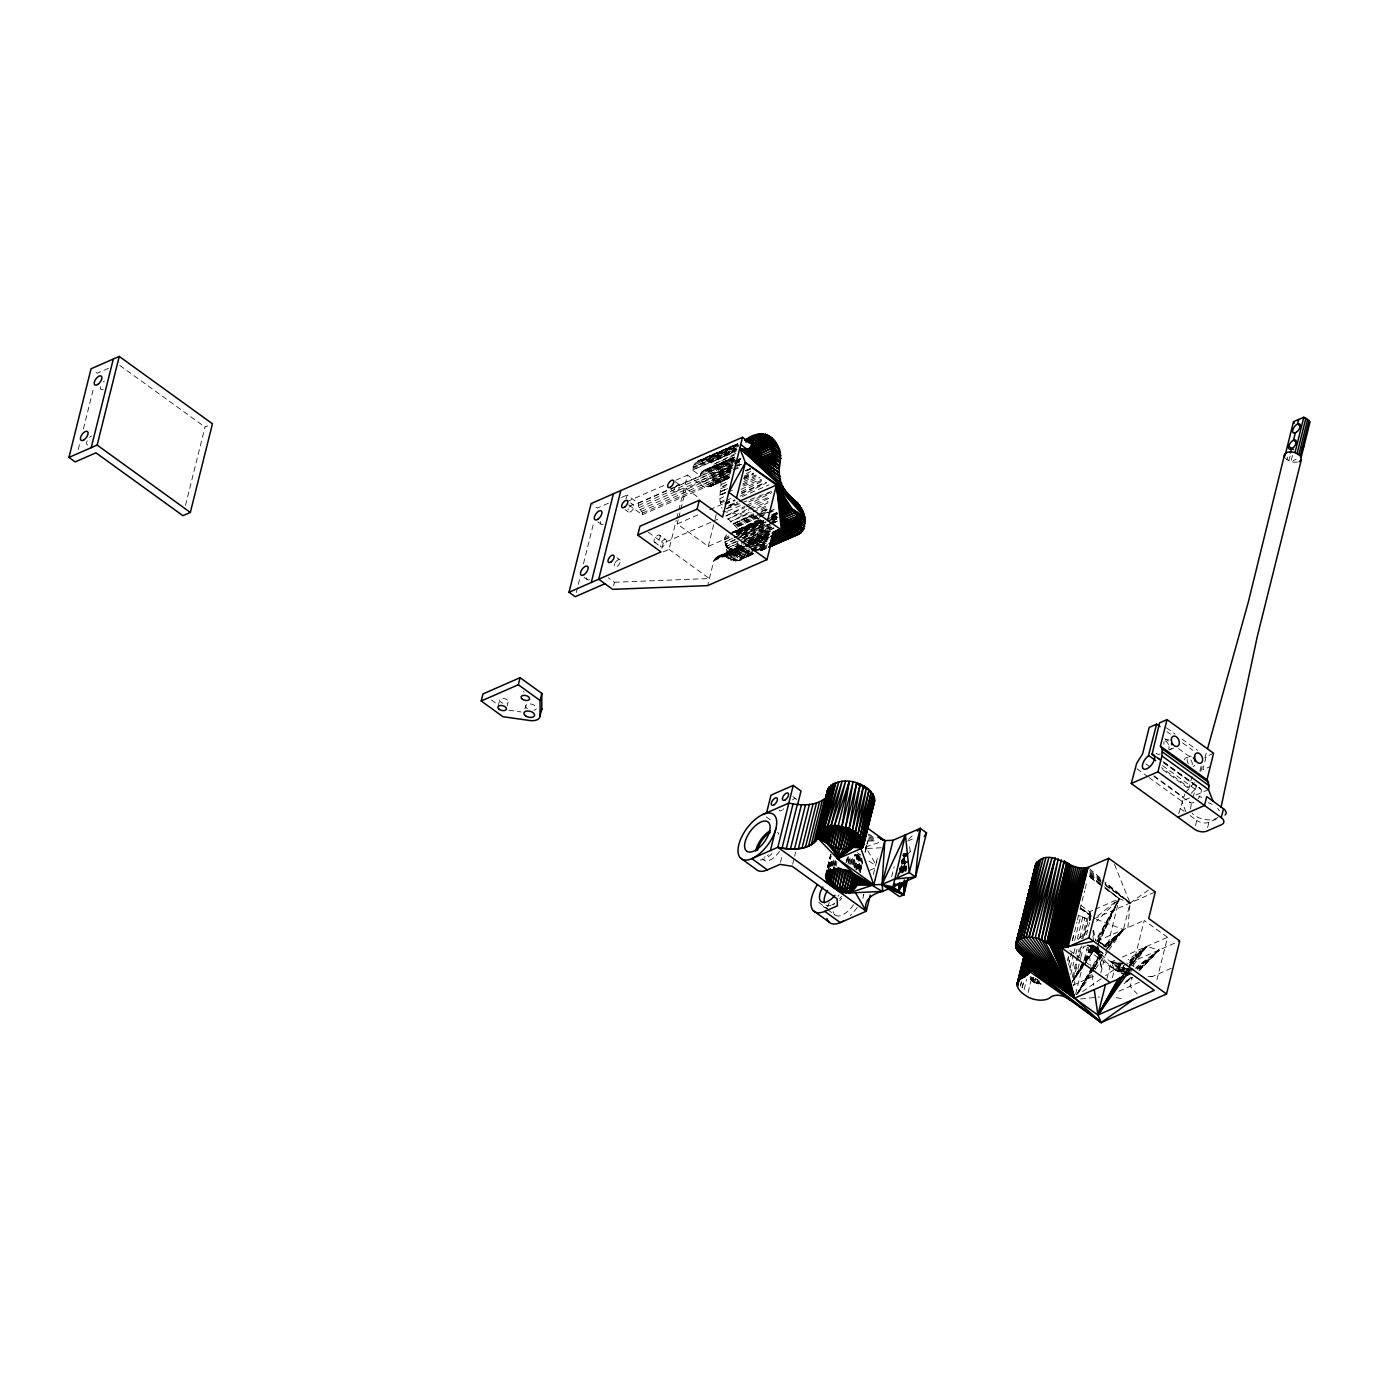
<?xml version="1.0" encoding="UTF-8"?>
<svg xmlns="http://www.w3.org/2000/svg" width="1379" height="1379" viewBox="0 0 1379 1379"><rect width="100%" height="100%" fill="white"/><g stroke="black" fill="none" stroke-linecap="round" stroke-linejoin="round"><path stroke-width="0.75" stroke-dasharray="5 3.75" d="M1190.542 808.99L1191.628 801.751M734.317 457.001L703.669 470.429L701.273 472.428L700.446 475.789L692.568 470.084C693.603 455.742 712.598 458.328 716.942 469.394C726.164 481.15 715.96 495.595 721.993 508.213M1127.901 927.602L1130.073 903.021L1114.163 863.633M726.802 534.776C717.373 543.86 739.23 559.288 737.558 542.55L745.729 549.549C743.574 575.474 721.476 545.774 713.805 560.857L707.634 585.627M905.107 853.601L903.452 856.445L905.02 860.53L903.917 868.753L901.194 866.788M1100.511 950.958L1103.234 953.613L1099.528 955.233L1091.168 949.269L1091.909 944.184L1098.132 948.683M1099.684 949.803L1098.477 953.32L1099.528 955.233L1093.306 965.972M1128.298 968.248L1125.54 971.299L1122.834 972.074L1121.765 970.161L1123.799 965.472L1111.129 961.973L1089.496 946.339M1168.754 748.918L1168.978 747.728A5.482 3.689 66.4 0 0 1168.927 746.401M846.999 861.737L847.757 857.669M903.934 871.063L905.055 865.167M905.055 869.77L905.831 865.736M836.139 866.288L836.967 862.151M834.812 865.081L835.657 860.91M834.295 864.978L835.14 860.841M905.538 871.321L906.692 865.65M832.709 865.529L834.019 859.307M832.295 865.65L833.606 859.427M830.847 866.219L832.64 857.962M1037.56 979.28L1036.646 983.503L1041.093 984.192L1035.405 979.124M830.606 866.253L832.416 857.928M1035.457 978.573L1034.543 982.675L1036.646 983.503L1037.68 979.331M829.279 867.098L831.141 858.876M1033.664 977.487L1032.733 981.589L1034.543 982.675L1035.595 978.504M829.227 866.805L831.106 858.496M828.193 867.374L830.934 855.876M827.676 867.339L830.658 855.101M860.1 872.338L862.651 861.961M865.185 851.584L867.719 841.207L865.512 849.257M78.241 449.537L79.792 443.348M83.395 428.921L93.669 387.689M185.493 505.369L205.023 427.025L208.729 425.404M498.009 706.755L499.767 699.687M507.231 705.807L508.11 702.273M524.951 709.047L525.83 705.514M576.267 592.591L577.818 586.403M578.318 584.334L579.869 578.163M583.472 563.718L593.746 522.486M626.118 498.715L627.031 495.061L638.115 503.076L673.176 487.718M613.569 585.799L614.448 582.266L608.242 577.767M628.617 504.852L642.286 514.729L642.735 512.954L638.856 507.713L638.115 503.076M661.92 548.394L663.247 543.102L711.116 522.141M663.178 551.91L669.022 549.359L676.21 520.469M676.727 518.418L678.278 512.23M678.796 510.161L687.535 475.083L704.617 487.442L705.065 485.667L728.181 474.721M729.319 537.189L708.254 546.412L677.175 523.951L678.227 519.797M678.744 517.711L680.295 511.471M680.812 509.385L686.001 488.597L730.043 469.308M708.254 546.412L714.477 521.452M714.994 519.366L716.546 513.126M780.497 862.358L782.496 854.325M792.649 864.254L794.149 858.221M794.649 856.221L795.649 852.205M827.641 866.77L830.641 854.721M827.676 867.443L831.003 854.153M828.262 867.701L831.089 856.187M829.4 867.219L831.365 859.151M830.951 866.322L832.968 858.29M832.795 866.184L834.347 859.634M834.967 865.219L835.967 861.203M834.984 865.547L835.984 861.53M846.12 862.599L847.12 858.565M847.982 864.047L849.981 856.014M850.498 864.323L852.498 856.29M852.774 864.599L855.445 854.325M854.239 867.856L857.738 853.791M855.876 869.753L859.927 853.17M857.79 868.684L860.306 858.652M857.755 869.098L860.272 859.048M858.858 870.235L861.823 858.152M859.634 871.2L862.134 861.151M860.082 872.666L862.72 861.168L860.186 871.631M865.081 852.567L868.098 840.518L865.443 850.929M862.858 898.401L863.857 894.385A27.408 13.325 -54.1 0 1 862.306 898.367M873.321 874.51L876.837 860.444M891.661 876.751L894.161 866.702M898.66 874.389L900.539 866.874M899.935 873.131L902.314 863.582L905.796 861.237L901.47 863.116L903.934 863.668L908.244 861.789M901.159 871.752L903.142 863.771L907.468 861.875M902.038 871.269L905.124 862.668L902.607 872.804M902.538 871.545L904.607 863.306L901.866 873.01M902.986 872.511L904.952 863.84L903.004 871.425M904.245 871.235L905.675 865.512M905.469 869.873L906.468 865.874M905.882 871.287L906.83 867.477M1020.322 986.019L1021.339 981.934M1022.011 987.864L1023.546 981.745M1024.132 989.605L1026.683 979.4M1028.096 992.484L1031.664 978.194M1033.785 977.435L1032.733 981.589L1031.337 980.348L1030.079 977.659L1038.87 984.02L1031.751 977.677M1072.19 940.737L1074.258 932.411M1077.378 919.931L1079.447 911.622M1079.964 909.537L1084.635 890.817M1085.152 888.731L1086.721 882.491M1067.363 960.698L1068.38 956.612M1072.466 940.288L1077.033 921.93M1068.518 965.076L1071.569 952.837M1074.62 940.599L1080.74 916.104L1089.996 920.569M1070.173 967.644L1073.224 955.406M1073.741 953.372L1075.258 947.235M1077.292 939.082L1082.894 916.639M1070.725 974.505L1073.776 962.266M1075.81 954.096L1077.327 947.976M1079.878 937.772L1084.963 917.38M1072.121 977.47L1079.24 948.907M1081.791 938.703L1086.876 918.293M1080.843 947.063L1072.017 982.434L1082.567 966.938M1082.911 938.737L1089.651 911.691L1093.357 910.071M1082.998 966.472L1073.241 980.659L1077.378 964.249M1079.412 956.095L1081.963 945.891M1084.497 935.686L1088.565 919.362M1073.724 985.847L1080.326 959.319M1080.843 957.285L1083.377 947.08L1087.841 945.132L1093.685 945.529M1086.445 934.841L1089.496 922.603M1075.62 994.104L1083.773 961.456M1084.273 959.422L1087.324 947.183M1100.821 972.971L1105.337 954.871M1105.855 952.786L1119.334 898.712L1104.527 886.818M1107.061 978.297L1111.129 961.973L1114.887 960.336M1108.802 950.131L1123.454 929.549L1130.073 903.021L1150.638 888.61M1112.422 977.694L1114.456 969.54L1111.129 961.973L1118.938 962.508M1133.038 965.334L1144.225 920.448L1167.53 937.289L1156.343 982.176M1130.004 977.332L1132.297 977.47L1130.091 986.313L1137.21 993.949M1178.717 813.644L1184.802 794.045M1192.008 776.239L1189.181 787.616L1161.566 767.655M1191.387 793.408A8.774 4.258 -54.1 0 1 1194.99 789.529L1196.248 785.737M1199.902 771.102L1201.316 765.414M1195.455 825.745L1196.765 820.436L1189.267 815.006M1297.57 462.137L1293.157 462.155L1287.003 459.724L1288.038 455.57M1288.813 460.81L1290.382 454.57M1292.451 455.449L1290.916 461.637L1296.07 459.362M1207.59 827.641L1208.918 822.332L1216.33 819.092M827.71 866.667L830.813 854.446M859.927 870.804L862.082 862.547M865.34 850.171L867.512 841.914M860.134 869.597L862.289 861.461M902.555 872.269L905.124 862.668M859.324 869.856L862.116 859.565M859.031 870.115L861.806 859.944M1020.443 986.002L1021.58 981.917M858.41 868.736L861.289 858.496M858.083 868.598L860.944 858.427M1022.167 987.847L1023.89 981.71M856.652 869.494L860.168 857.255M856.187 869.166L860.324 854.911M855.221 867.977L859.41 853.773M854.549 867.77L858.789 853.498M901.538 871.718L903.934 863.668L908.916 861.41M1200.799 771.447L1202.522 765.638M1204.832 757.898L1206.556 752.089M853.601 866.271L857.238 854.17M853.256 864.443L856.342 854.222M851.826 864.34L854.894 854.308M1192.869 797.665L1196.593 785.427M851.102 863.323L853.618 855.101M849.361 864.202L851.808 856.204M900.815 871.304L903.142 863.771M846.223 861.961L847.447 858.014M848.671 862.72L850.498 856.824M896.884 877.682L900.332 866.77M897.729 878.147L902.314 863.582L906.624 861.685M904.59 870.166L905.917 866.236M1097.874 944.563L1119.334 898.712L1104.458 887.249M1098.287 943.357L1119.334 898.712L1104.372 887.611M1098.442 942.271L1119.334 898.712L1088.272 876.251M1095.219 909.261L1119.334 898.712L1098.339 941.374L1096.598 940.306L1119.334 898.712L1130.073 903.021L1105.751 882.457M1097.977 940.719L1119.334 898.712L1094.443 918.621L1155.292 891.972M1096.391 919.345L1123.454 929.549L1105.734 946.322L1097.391 940.34L1119.334 898.712L1096.512 921.327M1082.843 962.318L1073 980.607L1084.084 962.387M1083.825 960.491L1090.703 947.701L1101.235 955.026L1093.478 967.61M1083.498 961.766L1073.069 980.555L1083.722 962.163M1084.549 959.887L1090.806 948.597L1098.58 954.216L1087.841 945.132L1092.013 945.598M1084.79 960.318L1091.168 949.269L1093.478 949.407L1100.321 955.285L1076.758 994.604L1091.84 967.506M1092.857 965.696L1098.942 954.871L1087.841 945.132L1099.046 951.027L1091.909 944.184M1097.391 940.34L1105.734 946.322L1095.667 940.564L1119.334 898.712M1076.689 994.604L1092.254 967.765M1085.187 960.56L1091.772 949.631L1098.942 954.871L1090.806 948.597M1092.358 969.403L1077.947 992.794L1093.943 968.368M901.918 872.493L906.382 865.288M1085.014 962.973L1073.207 980.659L1084.566 962.421M1085.704 960.594L1092.547 949.683L1100.321 955.285M1093.392 968.437L1077.93 992.932L1092.926 969.661M1094.495 966.696L1102.235 954.458L1095.478 948.011L1085.566 961.577M1123.316 974.798L1125.54 971.299M1094.081 967.886L1103.234 953.613L1095.478 948.011L1083.739 965.214M1073.155 980.693L1084.446 963.318M1095.081 966.61L1104.183 952.579M1125.212 972.919L1127.488 969.42M1086.204 961.215L1094.478 948.838L1102.235 954.458M1084.222 964.697L1096.426 946.959L1095.478 948.011M1185.561 792.563L1194.317 782.6M1078.275 993.035L1094.15 970.73M1095.374 969.006L1107.578 951.855M1133.314 965.266L1146.759 946.39L1158.963 950.045L1140.105 969.954M705.065 485.667C717.201 491.889 714.391 467.826 703.669 470.429M1108.32 947.649L1123.454 929.549L1103.441 946.184L1123.454 929.549L1107.63 948.287M1132.986 962.835L1146.759 946.39L1128.056 959.784M1129.625 966.679L1146.759 946.39L1126.746 963.025M1107.009 948.597L1123.454 929.549L1105.148 945.96L1096.598 940.306L1106.096 946.977L1123.454 929.549L1107.389 947.476M1128.936 967.024L1146.759 946.39L1127.66 962.749M901.159 861.703L903.848 858.6L900.763 859.134M901.28 861.616L905.486 856.824M906.899 855.221L912.502 848.826M1129.349 965.817L1146.759 946.39L1128.453 962.801L1136.813 968.782L1158.963 950.045L1138.933 970.885M1123.454 929.549L1106.217 947.89L1103.097 945.649M1129.504 964.731L1146.759 946.39L1129.039 963.163L1146.759 946.39M1139.675 969.627L1158.963 950.045L1136.141 967.403M1078.24 939.444L1087.376 930.377M1140.037 968.575L1158.963 950.045L1135.434 968.368M1138.83 968.885L1158.963 950.045L1136.813 968.782M908.451 839.328L914.38 833.847M1137.175 969.437L1158.963 950.045M901.418 862.22L904.348 859.634L901.47 860.892M1125.712 981.624L1130.59 977.694M1126.333 981.676L1131.383 977.745M901.314 860.548L903.848 858.6L900.97 859.875M901.918 861.496L904.348 859.634M1124.144 983.675L1132.297 977.47M901.47 863.116L905.02 860.53L902.142 861.789M1121.248 964.662L1105.596 975.66M1082.567 991.57L1103.821 976.884M901.745 862.668L905.02 860.53M771.102 527.312L744.781 540.43L740.575 531.742L725.699 516.074L744.884 506.317M746.797 505.335L771.74 492.648M724.958 503.852L732.508 500.043M740.058 496.216L766.5 482.857M746.866 509.437L727.784 519.125L748.849 509.902M748.78 508.472L769.792 497.819M749.107 512.298L730.094 521.883L751.159 512.66M756.726 508.472L768.137 502.714M724.147 500.249L720.338 502.163L724.182 500.491M741.247 491.665L764.052 480.22M732.68 463.413L716.942 469.394L734.197 460.81M753.348 513.781L732.439 524.141L753.503 514.919M760.949 510.023L768.551 506.248M766.19 521.986L740.575 531.742L763.552 520.366M773.119 515.643L776.946 513.746M747.366 542.602L770.085 531.346M715.098 466.809L734.197 457.397M728.801 477.634L709.961 486.77L729.232 478.185M738.627 529.312L759.605 519.021M735.886 453.415L713.029 464.551L736.007 454.501M725.733 492.855L719.804 495.095L725.561 492.286M742.885 483.839L758.278 476.324M726.871 484.477L721.096 487.27L726.836 484.77M744.177 476.117L751.865 472.394M735.49 450.795L710.788 462.689L735.679 451.778M730.456 469.636L712.46 476.772L733.163 466.826M735.059 465.912L740.695 463.206M702.187 482.478L732.318 467.998M742.574 537.655L768.93 525.003M770.827 524.089L778.342 520.469M736.076 541.551L726.664 546.084L733.335 560.839L752.469 552.462M743.609 537.931L768.069 526.175M751.055 549.531L766.5 542.102M732.732 464.533L711.461 474.721L732.525 465.499M734.679 463.603L740.471 460.827M701.187 480.426L733.404 464.982M735.283 464.068L740.971 461.344M703.514 484.27L730.594 471.308M739.799 536.465L764.949 524.434M772.688 520.728L776.549 518.883M749.624 549.704L728.56 558.926L725.647 544.033L735.128 539.482M737.024 538.568L767.345 524.037M769.241 523.124L776.808 519.487M752.9 553.496L735.662 561.046L727.991 547.877L737.662 543.24M745.401 539.534L770.551 527.502M735.231 539.827L725.647 544.033L730.939 560.133L749.935 551.066M751.831 550.169L767.034 542.912M700.566 478.254L740.971 458.328M740.644 459.173L734.921 461.896L740.782 459.517M747.935 549.98L728.56 558.926L725.026 541.844L732.663 538.224M734.576 537.31L765.121 522.779M772.757 519.159L776.567 517.332M736.938 447.761L708.444 461.241L735.248 449.502M765.448 521.917L738.454 534.707L765.242 523.124M767.362 521.003L776.998 516.436M739.161 544.705L729.525 549.273L739.92 559.943L753.296 554.065L737.868 560.736L727.991 547.877L739.472 542.843M746.884 541.051L773.86 528.278M755.364 515.574L734.162 525.554L766.724 511.299M757.278 514.66L766.914 510.127M736.524 449.106L693.241 467.153L738.058 446.158M700.36 476.1L734.973 459.845M728.681 537.896L724.837 539.689L728.664 538.017M736.369 534.276L763.294 521.641M770.982 518.039L776.756 515.332M767.517 544.826L733.335 560.839L725.647 544.033M733.594 459.862L708.582 471.532L733.473 460.62M729.801 475.824L706.72 486.597L729.715 476.531M736.903 533.328L763.828 520.779M765.759 519.883L777.291 514.488M750.9 553.565L743.229 556.909L731.198 550.187L740.816 545.705M748.504 542.119L769.654 532.26M738.351 445.279L706.048 460.276L738.61 446.02M742.488 546.17L732.87 550.566L743.229 556.909L751.055 553.289M758.864 549.652L766.672 546.032M757.778 517.366L736.472 527.226L757.536 518.004M759.726 516.47L775.222 509.316M746.694 549.118L727.336 558.064L746.487 549.669M748.625 548.221L767.965 539.275M755.692 546.394L767.327 541.033M736.851 449.64L692.568 470.084L736.61 450.812M733.525 458.931L700.618 474.1L735.076 459.017M728.957 535.931L725.078 537.707L728.905 536.035M736.696 532.346L761.88 520.745M771.55 516.298L777.36 513.609M737.937 444.779L694.275 464.844L738.317 445.555M720.752 488.666L726.63 486.373M743.867 478.065L753.503 473.652M756.623 516.522L735.248 526.347L756.313 517.125M758.553 515.625L766.328 512.057M745.349 548.325L726.026 557.219L747.09 547.997M753.089 544.774L768.568 537.672M752.762 553.186L735.662 561.046L726.664 546.084L770.706 526.795M760.381 549.704L767.982 546.205M733.835 458.293L706.927 470.601L734.249 458.431M720.579 503.145L724.389 501.404M726.302 500.543L732.025 497.922M741.557 493.579L766.362 482.271M726.561 508.506L737.972 503.301M762.156 520.142L735.231 532.449L762.035 520.797M777.549 513.109L771.775 515.746L777.446 513.402M750.176 542.654L769.413 533.88M744.005 547.739L724.664 556.547L743.815 548.17M745.936 546.86L769.154 536.276M737.92 444.228L703.686 459.793L738.144 444.71M753.124 553.444L741.712 558.65L729.525 549.273L739.11 545.084M760.743 549.98L766.448 547.377M744.591 546.463L723.32 556.099L744.384 546.877M746.522 545.584L769.741 535.086M734.404 457.483L701.273 472.428L733.835 458.173M760.829 520.211L729.646 534.276L760.225 520.934M772.516 514.936L778.359 512.298M735.8 549.618L743.591 546.118L735.8 549.618L744.436 554.772L767.413 544.722M745.539 545.239L768.913 534.69M743.815 547.239L714.443 559.615L743.54 546.515M745.487 545.636L768.758 535.155M743.264 546.274L721.975 555.823L744.022 546.187M768.431 535L745.212 545.412L768.913 535.293M737.868 560.736L753.124 553.893M760.743 550.462L766.448 547.894M734.145 457.328L705.238 470.222L733.973 457.656M746.573 470.446L750.435 468.722M731.646 532.966L760.536 520.073M772.102 514.919L777.877 512.333M750.21 542.878L769.637 534.207L748.245 543.378M701.394 459.828L737.644 443.71L699.256 460.379M720.665 555.771L741.971 546.308M749.728 542.861L769.103 534.242M753.606 515.039L732.594 524.313L753.658 515.091M737.713 444.279L697.326 461.413L737.558 443.676M733.662 457.38L702.325 471.17L734.886 456.914M760.088 520.107L732.68 532.191L759.346 520.521M771.844 514.936L777.722 512.35M719.407 555.927L740.747 546.532M748.504 543.119L767.896 534.569L748.866 542.878M717.114 556.84L742.005 545.946M748.332 543.136L767.827 534.569M760.932 550.704L766.672 548.187L760.863 550.686M1149.017 777.549L1181.82 801.251L1189.232 798.01A8.774 4.258 -54.1 0 0 1194.335 802.044M1196.007 795.028L1208.521 789.546M108.596 368.279L97.271 373.244L94.168 371.003M697.326 461.413L737.782 443.9M695.654 462.913L737.782 444.469M608.484 503.18L597.348 508.058L592.677 504.68M621.464 497.491L627.031 495.061M693.241 467.153L735.369 448.709M692.896 468.532L736.938 449.244M627.152 501.525L666.109 484.477M675.848 480.202L687.535 475.083M675.124 486.873L700.446 475.789M638.029 503.387L669.194 489.735M671.142 488.89L740.575 458.483M716.942 469.394L732.266 462.672M638.236 505.541L733.111 463.999M735.024 463.154L740.782 460.638M731.921 466.343L718.528 472.204L732.215 467.016M638.856 507.713L731.818 467.016M712.46 476.772L741.195 464.206M737.696 465.947L741.54 464.275M639.856 509.765L730.922 469.911M731.266 470.17L719.786 475.203L731.835 470.635M733.18 469.343L738.92 466.826M730.318 471.411L713.081 478.944L730.956 471.808M641.183 511.557L730.318 472.532M730.508 473.566L713.288 481.099L729.043 474.704M720.683 478.289L728.336 474.945M642.735 512.954L729.956 474.772M728.353 476.376L713.029 483.098L728.681 476.6M642.286 514.729L704.617 487.442M729.474 477.755L708.41 486.977L729.87 477.341M746.108 470.498L750.538 468.532M745.798 470.928L750.176 469.17M721.355 484.408L729.008 481.064M746.246 473.514L751.986 470.997M744.074 477.22L753.641 473.031M743.729 478.616L753.313 474.41M720.079 491.769L727.733 488.407M756.468 475.841L743.057 481.943M719.804 495.095L725.544 492.596M742.781 485.046L760.019 477.496M719.89 498.595L723.716 496.905M740.954 489.373L763.932 479.306M741.402 492.941L764.397 482.874M677.175 523.951L698.239 514.729M709.737 509.696L723.148 503.835M725.061 502.99L732.714 499.646M725.009 504.093L734.576 499.905M742.247 496.543L769.051 484.805M728.284 506.127L737.92 501.922M730.025 505.972L737.679 502.628M727.716 511.109L741.109 505.248M748.78 501.887L771.757 491.82M713.029 521.296L718.787 518.78M725.699 516.074L744.85 507.679M746.763 506.851L769.741 496.785M750.762 509.058L768 501.508M753.072 511.816L768.396 505.11M761.156 511.575L766.914 509.058M763.966 513.764L767.81 512.092M769.723 511.247L775.463 508.73M759.45 517.159L767.103 513.815M769.017 512.971L774.757 510.454M731.973 532.346L760.708 519.762M772.188 514.746L777.946 512.23M772.757 514.66L776.584 512.971M733.542 532.156L760.346 520.417M771.844 515.384L777.584 512.867M771.602 516.608L777.342 514.091M736.576 532.673L763.38 520.934M771.033 517.59L776.791 515.074M740.575 531.742L763.57 521.676L736.886 533.449M771.223 518.332L776.963 515.815M771.361 518.366L777.101 515.849M736.972 533.828L763.776 522.089M736.334 534.656L765.052 522.089M772.705 518.728L776.532 517.056M772.912 519.762L776.739 518.09M725.026 541.844L732.697 538.499M734.611 537.655L765.242 524.244M772.912 520.883L776.739 519.211M741.678 535.81L768.482 524.072M770.396 523.227L778.049 519.883M737.144 538.999L769.706 524.744M771.619 523.899L777.36 521.383M742.678 537.862L770.516 525.64M745.212 539.206L772.033 527.467M741.385 541.999L773.947 527.743M741.574 543.033L770.309 530.45M748.676 540.896L769.741 531.673M749.176 550.738L745.281 552.307L737.506 546.687L741.333 545.015M749.004 541.654L768.155 533.277M768.465 533.483L747.401 542.705L769.361 534.38M731.198 550.187L740.782 545.998M748.435 542.654L769.499 533.432M718.218 556.289L741.195 546.222M748.142 543.36L769.396 534.121M716.115 557.581L741.73 546.549M748.659 543.343L769.723 534.121M749.676 543.429L769.258 534.638M714.443 559.615L768.069 536.138M746.298 546.032L769.275 535.966M749.642 544.929L768.792 536.552M713.805 560.857L744.453 547.446M746.367 546.618L769.344 536.552M751.486 544.826L768.724 537.276M749.004 547.153L768.155 538.775M753.399 546.205L766.793 540.327M754.158 546.325L767.551 540.447M751.538 548.876L766.862 542.171M766.345 543.085L751.021 549.79L766.724 543.688M730.939 560.133L750.09 551.755M752.003 550.91L767.327 544.205M754.399 551.617L767.793 545.756M758.553 550.204L766.207 546.86M760.553 550.152L766.293 547.635M753.21 553.617L741.712 558.65L753.227 553.703M766.603 547.756L760.863 550.255L766.655 547.946M907.744 841.069L915.26 837.777M903.004 854.773L905.882 853.515L902.487 854.825M903.848 854.963L906.727 853.704L903.279 854.825M869.873 870.27L875.441 867.839M903.107 853.394L905.176 858.669L903.228 856.049L907.554 854.153L902.4 855.583M1169.892 749.659L1173.598 748.021M1213.606 753.296L1206.177 756.537L1202.867 769.792L1210.297 766.552M1097.219 941.03L1144.225 920.448M1122.385 957.06L1167.53 937.289M1072.983 985.158L1095.254 975.401M1128.005 963.611L1114.456 969.54L1083.377 947.08M1129.935 962.766L1179.752 940.943M1118.972 991.191L1139.364 982.262M1171.254 968.299L1152.361 976.573L1148.345 976.746M711.323 486.029L728.733 478.461M746.125 470.877L750.004 469.205M745.47 545.412L768.672 535.328M732.87 550.566L742.695 546.343M750.555 542.964L768.258 535.362M745.418 470.756L749.297 469.101M745.763 546.412L769.258 536.517M729.698 504.99L737.403 501.784M737.506 546.687L741.419 545.067M743.384 544.257L768.81 533.725M741.695 543.102L771.257 531.105M745.505 539.379L773.291 528.243M742.936 538L770.93 526.881M744.229 479.513L755.968 474.928M726.664 508.73L740.316 503.438M742.264 502.68L771.533 491.338M749.762 545.067L769.516 537.396M734.645 462.654L740.54 460.414M733.835 469.86L739.868 467.567M768.172 521.228L778.015 517.47M727.716 492.096L735.645 489.097M743.574 486.097L761.415 479.358M742.298 534.449L777.584 521.072M725.216 504.266L735.3 500.543M865.667 846.93L879.078 842.517M903.228 856.049L908.33 854.859L904.003 856.755L908.985 855.756M1080.619 998.999L1099.459 996.965M881.215 847.775L866.443 848.499L876.199 865.167M1132.504 968.73L1114.456 969.54L1089.41 946.58M614.448 582.266L709.392 578.542L669.022 549.359M869.115 841L876.975 840.811M1133.504 969.213L1114.456 969.54L1123.42 974.074M1148.121 976.642L1152.361 976.573L1148.345 976.453M1132.504 970.04L1114.456 969.54L1123.092 973.867M868.063 839.845L876.441 840.225M1131.556 971.075L1114.456 969.54L1127.746 975.78M1123.661 963.369L1111.129 961.973L1122.23 971.712M868.598 838.501L874.682 839.294M1078.568 915.811L1080.74 916.104M508.817 710.219L521.072 711.96M1130.746 972.247L1114.456 969.54L1127.643 974.987M1089.772 945.494L1095.615 946.528M1122.799 964.076L1111.129 961.973L1121.868 971.057M1116.266 997.62L1124.678 999.189M722.734 511.195L759.45 518.745M868.736 837.07L874.769 838.398M1128.143 972.988L1114.456 969.54L1127.781 974.039M1198.644 796.441L1201.85 797.269M1089.651 945.632L1096.874 947.632M868.477 835.553L876.648 838.087M867.839 834.036L871.614 835.502M1089.806 945.908L1097.701 949.028M1127.643 970.006L1122.971 966.645L1111.129 961.973L1127.988 974.643M1212.089 804.371L1208.469 802.716M1122.334 967.868L1111.129 961.973L1129.694 974.677L1122.334 967.868L1130.108 973.488L1122.971 966.645M745.729 549.549L737.748 544.705L745.281 552.307L749.107 550.635L745.281 552.307L736.834 548.377L744.436 554.772L734.438 550.376L743.229 556.909M1098.632 952.234L1087.841 945.132L1098.477 953.32L1090.858 946.615L1098.632 952.234L1091.272 945.408L1099.046 951.027M1099.821 942.357L1105.734 946.322M1080.395 908.813L1090.944 916.156M1090.151 874.51L1104.027 884.422M1105.768 885.663L1130.073 903.021L1104.941 882.715M1166.479 727.853L1175.115 734.076M1182.01 739.075L1197.558 750.297M1166.979 731.646L1170.426 734.128M1182.51 742.867L1192.852 750.348M1164.721 738.627L1168.185 741.126M1178.528 748.607L1190.611 757.347M1156.929 757.019L1162.101 760.76M1163.824 762.018L1200.075 788.202M1156.119 756.761L1161.29 760.501M1163.031 761.76L1200.988 789.202M1156.912 758.036L1162.101 761.777M1163.824 763.035L1198.661 787.926A8.774 4.258 -54.1 0 1 1201.299 791.787L1201.092 792.856A8.774 4.258 -54.1 0 1 1198.11 798.631M1162.583 765.586L1195.369 789.288M1162.618 769.637L1188.508 788.34M1145.88 763.88L1151.051 767.62M1153.947 775.774L1183.268 796.993M1153.999 776.515L1190.232 802.716M1136.951 768.827L1147.294 776.308M1180.045 808.353L1186.25 812.834L1181.82 801.251M686.001 488.597L699.808 498.577M675.003 481.599L679.675 484.977M671.125 489.562L674.228 491.803M630.548 502.87L633.668 505.11M625.118 509.713L628.221 511.954M659.783 535.293A4.378 2.137 -54.1 0 1 656.99 541.792A4.378 2.137 -54.1 0 1 654.422 539.051A4.378 2.137 -54.1 0 1 659.783 535.293L666.005 539.792A4.378 2.137 -54.1 0 1 663.196 546.291A4.378 2.137 -54.1 0 1 660.644 543.55A4.378 2.137 -54.1 0 1 666.005 539.792M648.268 532.277L663.247 543.102M654.353 542.137L660.558 546.618M597.814 521.831L600.934 524.072M616.896 557.685L619.998 559.926M1081.015 905.469L1089.651 911.691L1090.944 917.88M584.006 577.249L587.109 579.49M1069.759 950.51L1083.566 960.491M1085.29 961.749L1095.633 969.23M792.856 796.631L795.976 798.872M1036.284 979.056L1039.714 981.538M1030.32 976.401L1041.093 984.192M857.445 852.687L860.755 855.066M869.029 861.048L875.631 865.822M1031.337 980.348L1034.543 982.675L1030.423 979.004L1036.646 983.503L1030.079 977.659M766.328 816.954L773.223 821.953M119.783 365.418L205.023 427.025M818.626 902.383L827.262 908.623M827.555 909.623L835.329 915.242A18.099 8.791 -54.1 0 1 834.192 914.139M491.355 699.963L496.371 703.6M1089.944 873.269L1103.321 883.181M1104.993 884.422L1130.073 903.021L1104.993 883.646M1089.427 876.51L1102.717 886.369M1080.826 908.52L1091.048 916.087M1089.565 875.803L1102.804 885.973M1089.944 872.028L1103.321 882.353M1081.084 908.227L1091.117 916.018L1081.412 907.934M1092.547 949.683L1099.528 955.233M1089.703 874.924L1102.872 885.49M1089.858 870.545L1103.252 881.371M1121.765 970.161L1128.074 975.367M1090.703 947.701L1098.58 954.216M1089.548 868.753L1104.131 881.095M1121.92 969.075L1128.005 974.436M1285.59 458.466L1287.003 459.724M1094.478 948.838L1101.235 955.026M1126.574 968.179L1129.349 970.902M727.991 547.877L739.92 559.943M903.245 853.911L904.676 857.652M899.677 868.632L900.849 872.442M1093.53 930.256L1095.667 940.564M909.433 846.637L910.554 852.463M1097.236 945.787L1101.7 969.437L1098.184 946.632M1089.893 920.172L1089.651 911.691L1091.082 920.103M1092.875 930.618L1093.961 936.927M1088.134 947.252L1090.892 966.317M1092.116 974.781L1093.633 985.382M1068.363 957.009L1070.793 973.953M1089.944 919.914L1089.651 911.691L1090.72 919.776M1092.875 935.91L1093.668 941.978M1090.065 920.121L1089.651 911.691L1090.479 920.052M1089.651 911.691L1090.22 919.827M848.188 856.325L848.395 861.651M1218.071 817.213A15.359 8.533 14 0 1 1205.212 819.574A15.359 8.533 14 0 1 1192.008 813.145M1217.709 808.439A15.359 8.533 14 0 1 1219.295 810.783M1171.392 748.401A5.482 3.689 66.4 0 1 1168.909 749.78M1164.014 744.315A5.482 3.689 66.4 0 1 1164.048 741.73M1165.117 739.902A5.482 3.689 66.4 0 1 1169.03 740.127M1188.319 763.811A5.482 3.689 66.4 0 1 1187.509 758.019A5.482 3.689 66.4 0 1 1191.284 756.381M1194.679 765.242A5.482 3.689 66.4 0 1 1193.197 766.5M1184.371 759.863A5.482 3.689 66.4 0 1 1189.353 758.26A5.482 3.689 66.4 0 1 1192.145 765.483M1165.272 740.954A5.482 3.689 66.4 0 1 1168.599 745.022M1160.153 753.865A5.482 3.689 66.4 0 1 1156.188 753.313M1208.918 822.332A8.774 4.878 14 0 1 1196.765 820.436M502.921 703.221A4.378 2.448 14 0 1 500.008 699.308A4.378 2.448 14 0 1 506.334 699.308A4.378 2.448 14 0 1 507.058 703.221M524.123 692.137A4.378 2.448 14 0 1 523.417 691.517M527.347 708.754A5.482 3.051 14 0 1 527.502 704.204A5.482 3.051 14 0 1 535.38 706.031A5.482 3.051 14 0 1 533.845 710.271M857.169 907.503A27.408 13.325 -54.1 0 1 850.309 915.57M827.796 906.658A27.408 13.325 -54.1 0 1 829.313 902.624M779.48 851.395A15.359 7.464 -54.1 0 1 762.673 858.738M777.48 832.175A15.359 7.464 -54.1 0 1 778.773 834.295M768.499 854.79A15.359 7.464 -54.1 0 1 767.379 855.583M765.138 856.807A15.359 7.464 -54.1 0 1 764.069 857.204M771.947 853.653A18.099 8.791 -54.1 0 1 758.45 859.548M853.567 904.727A18.099 8.791 -54.1 0 1 836.019 915.622M833.761 913.415A18.099 8.791 -54.1 0 1 833.192 911.657M833.933 904.521A18.099 8.791 -54.1 0 1 834.416 903.159M838.036 896.264A18.099 8.791 -54.1 0 1 838.984 894.937M841.518 896.229A15.359 7.464 -54.1 0 1 839.587 898.798M834.071 903.797A15.359 7.464 -54.1 0 1 831.847 905.02M830.779 905.417A15.359 7.464 -54.1 0 1 825.693 904.883M841.759 898.194A18.099 8.791 -54.1 0 1 839.725 900.694M827.693 908.175A18.099 8.791 -54.1 0 1 822.556 904.727M792.529 799.889A4.378 2.137 -54.1 0 1 795.752 798.7A4.378 2.137 -54.1 0 1 795.89 801.957M783.6 808.749A4.378 2.137 -54.1 0 1 782.841 809.594M782.031 810.249A4.378 2.137 -54.1 0 1 779.101 810.059M629.462 506.955A4.378 2.137 -54.1 0 1 633.995 505.852A4.378 2.137 -54.1 0 1 630.324 511.937A4.378 2.137 -54.1 0 1 628.307 508.868M615.137 562.701A4.378 2.137 -54.1 0 1 620.205 560.253A4.378 2.137 -54.1 0 1 616.913 566.597A4.378 2.137 -54.1 0 1 614.638 563.683M675.469 486.804A4.378 2.137 -54.1 0 1 680.037 485.96A4.378 2.137 -54.1 0 1 675.813 492.027A4.378 2.137 -54.1 0 1 674.814 487.752M589.419 579.628A5.482 2.672 -54.1 0 1 586.644 577.922M603.226 524.227A5.482 2.672 -54.1 0 1 601.037 520.228M876.613 862.582A39.043 21.719 14 0 1 877.406 858.393M103.149 389.412A5.482 2.672 -54.1 0 1 100.546 386.62M103.356 381.983A5.482 2.672 -54.1 0 1 104.356 381.156M87.635 445.055A5.482 2.672 -54.1 0 1 87.136 440.832M89.532 437.402A5.482 2.672 -54.1 0 1 91.548 435.988M742.419 546.36L715.218 558.512L742.454 546.377M766.983 509.127L761.242 511.661L767.069 509.23M727.733 488.614L720.062 491.993L727.733 488.649"/><path stroke-width="1.5" d="M540.034 715.873L540.068 700.48L541.844 693.396L520.09 677.675L482.995 693.93L481.219 700.997L502.973 716.718L529.536 720.476A10.963 6.102 14 0 0 540.034 715.873L541.792 708.806L541.844 693.396M839.811 892.11L848.895 893.023L856.118 885.266L882.043 884.491L899.522 896.66L903.848 894.781L904.296 879.974M841.431 830.279L837.932 848.654L837.76 858.772C846.93 868.27 869.684 881.267 848.895 893.023C842.931 887.352 818.161 883.629 828.365 871.2C847.533 862.754 867.391 884.611 882.853 891.351L888.645 888.817L903.848 894.781L907.847 878.699M770.258 546.187L795.028 535.052L787.34 521.883L797.234 534.759L792.684 534.845L787.926 532.949C778.032 506.265 788.254 500.215 805.164 520.624L803.802 528.795L801.078 532.656L768.517 547.325L799.268 533.949L785.013 518.039L776.429 485.063L745.367 462.603L739.799 448.141L779.704 476.169C780.583 495.475 804.802 501.663 805.164 520.624L796.924 516.556L784.927 521.331M739.833 501.077L776.429 485.063L785.065 490.079L739.799 448.141L779.704 476.169C777.515 466.154 783.875 455.708 777.894 446.227C772.171 432.161 756.519 430.438 745.212 440.246L758.622 434.385L777.894 446.227L760.76 433.833L745.194 440.453M917.345 831.106L920.31 828.365L915.501 877.061L909.278 872.562L905.451 834.864L882.043 884.491L892.971 886.921L915.501 877.061L926.516 832.847L920.31 828.365L893.075 840.276L882.043 884.491L903.848 894.781L904.262 882.043L901.159 883.87L898.401 890.851L882.043 884.491L884.835 840.621L865.943 826.969M1094.254 989.605L1097.908 1015.03L1154.309 990.329L1131.004 973.488L1074.603 998.189L1015.72 944.443L1036.146 863.151L1015.72 944.443L1016.116 948.183L1020.426 953.785L1074.603 998.189L1101.218 1022.58L1166.531 994L1179.752 940.943L1148.69 918.5L1155.292 891.972L1108.699 858.29L1087.928 867.391C1070.156 872.924 1049.522 844.276 1035.56 864.874L1015.651 946.27L1074.603 998.189L1097.908 1015.03L1101.218 1022.58L1133.521 999.43M1023.666 915.622L1015.651 946.27L1035.56 864.874M920.31 828.365L909.278 872.562L882.043 884.491L882.853 891.351L848.895 893.023L852.756 874.217M825.125 831.796C820.074 843 836.26 848.774 837.76 858.772L862.34 848.016L874.665 800.613C872.131 781.738 836.639 772.895 827.555 790.512L816.523 836.863L837.76 858.772L854.601 846.275L856.187 842.276L852.894 836.277L838.225 825.797C829.779 824.039 813.576 827.417 817.109 839.087C808.18 850.912 790.856 849.981 777.825 847.292L751.848 858.669L767.379 869.89L779.997 864.374L792.149 866.271L837.105 898.763L837.381 905.848L824.763 911.364A27.408 13.325 -54.1 0 1 816.971 885.249M742.574 449.502L779.704 476.169L743.953 449.83L779.238 472.601L747.814 449.347C753.503 446.693 751.262 438.505 756.692 435.419L780.049 452.312C774.929 450.881 763.811 438.401 759.967 448.123C757.864 459.621 772.016 463.965 779.152 469.119L769.327 460.793L766.086 460.603L747.814 449.347L741.178 448.933M770.447 546.067L801.078 532.656L788.891 523.279C795.924 528.381 799.665 517.004 795.287 512.333L783.806 517.366M899.504 882.629L898.401 890.851L903.934 882.888L901.056 884.146M1160.394 746.125L1162.101 748.763L1161.911 755.933L1208.504 789.615L1209.073 785.685L1207.401 780.066L1160.394 746.125L1167.013 719.614L1213.606 753.296L1206.987 779.807M905.451 834.864L892.971 886.921L903.848 894.781L905.52 884.198M874.079 802.63L863.064 846.844L855.29 839.242L863.65 844.81L874.665 800.613L863.633 842.672L849.257 833.64L839.725 830.365L834.554 825.521L849.24 781.583L841.931 826.417L863.633 842.672L863.064 846.844L856.187 842.276L862.34 848.016L874.665 798.458M903.848 894.781L906.296 880.44M1017.461 982.606C1020.443 976.418 1031.423 976.315 1030.682 967.558L1074.603 998.189L1059.813 947.735L1081.481 868.305L1061.64 947.873L1074.603 998.189L1017.081 950.097L1028.2 960.922L1030.682 967.558L1101.218 1022.58L1070.156 1000.137C1064.709 995.466 1054.814 992.828 1049.126 998.344A16.686 9.291 14 0 1 1028.786 997.448C1023.649 994.345 1015.875 989.76 1017.461 982.606L1024.338 955.544M828.4 831.744L825.9 841.793L816.523 834.709L828.124 788.478L817.109 832.692L824.125 835.812L828.434 831.347L823.039 827.452L835.76 782.548L824.728 826.762L832.451 830.244L828.434 831.347L824.728 826.762L838.76 781.79L827.728 826.004L837.208 830.089L832.451 830.244L827.728 826.004L842.052 781.376L831.037 825.59L839.725 830.365L837.208 830.089L831.037 825.59L845.586 781.307L834.554 825.521L847.068 832.537L838.225 825.797L849.119 828.641L858.048 833.899L866.443 787.737L855.428 831.933L860.22 836.002L863.633 842.672L838.225 825.797L849.24 781.583M843.931 830.882L837.76 858.772L873.803 884.818L884.835 840.621L893.075 840.276M845.448 869.873L841.966 888.162L846.016 892.971L839.449 887.645L842.948 869.27M857.066 839.57L856.049 843.707L862.34 848.016L853.325 847.327L837.76 858.772L835.45 847.93L839.001 829.468M840.518 868.46L836.967 886.921L843.069 892.678L830.468 883.629L833.864 867.063M863.633 842.672L874.079 796.235L863.064 840.449L841.931 826.417L852.946 782.221L845.586 827.383L861.909 838.208L871.252 791.805L860.134 784.427L852.429 830.175L855.428 831.933L863.444 785.961L871.252 791.805L860.22 836.002L852.429 830.175L863.444 785.961L869.063 789.702L860.22 836.002L849.119 828.641L856.618 783.169L859.875 785.341M1221.036 807.336L1257.269 636.581L1301.345 459.707L1300.328 455.759L1295.002 452.605A8.808 4.895 14 0 0 1284.676 457.121M854.601 837.949L851.739 848.188L837.76 858.772L833.106 846.999L836.708 828.469M835.726 868.356L832.433 884.887L843.069 892.678L834.623 885.99L838.225 867.46M851.912 835.071L847.723 849.274L837.76 858.772L830.916 845.896L834.209 829.365M831.916 830.141L828.951 844.637L837.932 848.654L849.843 848.843L853.963 834.571M1029.51 963.145L1074.603 998.189L1038.421 938.409L1055.107 858.117L1032.078 937.272L1074.603 998.189L1030.337 965.369M1028.2 960.922L1074.603 998.189L1041.507 939.409L1058.262 858.841L1038.421 938.409L1054.314 946.425L1061.64 947.873L1093.53 941.236M827.383 830.244L824.883 840.294L816.523 834.709L827.555 790.512L816.523 836.863L827.262 843.258L830.33 828.727M831.416 869.804L828.796 882.25L831.796 870.201M869.735 791.615L872.941 793.994L863.064 840.449L845.586 827.383L856.618 783.169L859.789 785.547M1021.632 954.682L1018.529 951.993L1074.603 998.189L1049.609 944.046L1047.04 942.133L1064.243 861.099L1069.449 864.478L1051.005 944.908L1074.603 998.189L1026.424 958.733M828.176 831.416L825.9 841.793L816.523 836.863L820.953 820.867M829.693 870.408L827.417 880.785L830.417 868.736M1015.72 944.443L1037.249 861.599L1016.306 942.719L1074.603 998.189L1057.952 947.442L1075.948 867.425L1056.107 946.994L1074.603 998.189L1016.116 948.183L1017.133 944.098L1016.116 948.183M1018.978 939.84L1020.977 938.737L1040.817 859.169L1018.978 939.84L1074.603 998.189L1054.314 946.425L1072.448 866.15L1052.608 945.718L1074.603 998.189L1017.409 941.185L1038.818 860.272L1018.978 939.84L1017.409 941.185M1056.107 946.994L1074.155 866.857L1054.314 946.425M824.883 840.294L827.228 829.899M828.762 868.891L826.4 879.285L828.9 869.235M1052.608 945.718L1070.845 865.34L1051.005 944.908M1064.243 861.099L1044.403 940.668L1049.557 944.012L1068.104 863.444L1048.264 943.012L1066.881 862.564L1069.397 864.443L1049.609 944.046L1074.603 998.189L1020.977 938.737L1043.196 858.341L1023.356 937.91L1074.603 998.189L1044.403 940.668L1061.347 859.841L1041.507 939.409M1284.573 454.518L1248.323 602.054L1207.711 748.211M825.693 832.52L824.228 838.76L816.523 834.709M827.228 871.528L825.745 877.751L827.262 871.718M858.583 878.561L857.566 882.715L873.803 884.818L860.22 846.689M1023.994 957.819L1017.133 984.399L1023.856 957.285M68.95 457.414L91.048 368.762L119.249 356.42L212.452 423.784L190.336 512.436L182.924 515.677L95.944 452.812L75.156 461.913L68.95 457.414L97.151 445.072L119.249 356.42M91.204 447.675L113.319 359.005M481.219 700.997L518.332 684.76L520.09 677.675M604.916 583.713L575.233 596.711L569.027 592.229L591.126 503.559L742.505 437.298L759.726 450.106L751.417 445.52L759.932 452.26L750.728 446.779L760.553 454.432L749.9 447.847L764.431 459.69L748.918 448.709M591.281 582.472L613.396 493.82M620.809 490.562L598.71 579.232L612.69 589.333L707.634 585.627L767 559.633L773.171 534.88C775.377 528.519 783.772 528.674 787.926 532.949L770.827 541.102M569.027 592.229L661.041 551.945L637.736 535.104L639.942 526.261L699.308 500.267L722.613 517.108L742.505 437.298M637.736 535.104L697.102 509.11L699.308 500.267M736.541 497.957L745.367 462.603L785.065 490.079M773.602 533.345L781.341 529.846L767.603 520.417L776.429 485.063L787.15 493.13M766.586 812.834L770.982 795.149L793.253 785.409L801.009 791.029L797.596 804.767M770.396 850.55L775.912 828.434M834.485 867.563L830.468 883.629L840.104 892.179L777.825 847.292L793.253 785.409M782.048 848.137L793.063 803.94C804.388 805.577 817.954 805.526 826.624 796.924M786.271 848.706L797.286 804.491M790.443 848.981L801.458 804.767M794.494 848.964L805.508 804.75M798.372 848.654L809.404 804.44M802.044 848.051L813.076 803.836M805.457 847.171L816.471 802.957M808.559 846.016L819.574 801.82M811.3 844.62L822.332 800.406M813.662 842.983L824.694 798.769M815.61 841.121L829.279 786.633L817.109 832.692L824.228 838.76L825.728 832.726M818.247 830.847L824.659 834.467L819.936 829.21L830.951 784.996L818.247 830.847L824.125 835.812L825.159 831.744M823.039 827.452L834.071 783.238L822.108 827.831L826.831 832.209L819.936 829.21L833.123 783.634L822.108 827.831L828.434 831.347M825.487 831.227L823.97 837.26L817.109 832.692M827.262 843.258L830.779 829.193M832.968 828.572L828.951 844.637L816.523 836.863M830.916 845.896L834.916 829.813M825.504 876.251L827.004 870.218M833.106 846.999L837.605 828.917M835.45 847.93L839.966 829.848M837.932 848.654L842.931 828.572M844.965 831.089L840.449 849.171L845.982 831.192M832.433 884.887L836.432 868.822M850.257 833.33L845.413 849.481L837.76 858.772L842.965 849.447L847.482 831.365M834.623 885.99L839.121 867.908M845.413 849.481L849.912 831.399M841.483 868.839L836.967 886.921L846.016 892.971M847.723 849.274L851.722 833.209M839.449 887.645L843.948 869.563M849.843 848.843L853.36 834.778M857.083 878.078L854.842 886.318L849.24 888.283L841.966 888.162L846.482 870.08M851.739 848.188L854.239 838.139M855.842 837.277L853.325 847.327L855.566 839.087M857.186 838.26L855.514 845.051L862.34 848.016L854.601 846.275L856.6 838.225M855.79 876.734L873.803 884.818L848.895 893.023L844.482 888.438L848.999 870.356M858.048 833.899L869.063 789.702M856.049 843.707L857.048 839.69M856.118 876.941L853.256 887.18L848.895 893.023L846.93 888.472L850.946 872.407M872.941 793.994L861.909 838.208L849.119 828.641L860.134 784.427L864.943 788.012M848.895 893.023L854.377 875.786M853.256 887.18L855.756 877.13M854.842 886.318L856.859 878.285M858.134 877.234L856.118 885.266L858.29 877.01M856.807 878.233L873.803 884.818L857.031 884.042L858.531 878.027M824.763 911.364L840.294 922.603L866.271 911.226L870.27 895.161M1055.107 858.117L1035.267 937.686L1074.603 998.189L1026.045 937.392L1045.885 857.824L1023.356 937.91L1020.977 938.737M1017.133 984.399L1024.063 956.095M1074.603 998.189L1028.993 937.168L1048.833 857.6L1026.045 937.392L1023.356 937.91M1024.39 956.492L1018.288 980.969L1024.787 956.043M1020.908 971.988L1017.357 986.278L1019.512 978.09M1021.925 967.903L1023.959 959.75M1025.2 957.078L1019.598 979.521L1025.7 956.716M1026.476 957.888L1021.391 978.28L1026.769 957.75M1028.993 937.168L1032.078 937.272L1051.918 857.704L1028.993 937.168L1026.045 937.392M1027.631 957.371L1022.546 977.763L1027.889 957.25M1028.148 958.957L1023.563 977.315L1027.941 960.835M1029.199 960.163L1025.011 976.591L1029.113 960.249M1030.63 960.87L1027.062 975.16L1030.372 962.663M1029.837 971.661L1030.854 967.593L1029.837 971.661L1070.156 1000.137L1030.509 969.678L1101.218 1022.58M1047.04 942.133L1066.881 862.564M1049.609 944.046L1069.449 864.478M1057.952 947.442L1077.792 867.874L1059.813 947.735L1079.636 868.167M1108.699 858.29L1088.858 937.858L1066.674 947.407L1086.497 867.839L1065.105 947.718L1084.945 868.149L1063.416 947.873L1083.256 868.305L1061.64 947.873L1110.233 982.589M1068.087 946.959L1087.928 867.391L1066.674 947.407M1177.838 817.195L1204.556 805.491L1206.746 796.648L1223.483 808.749L1221.277 817.592A8.774 4.878 14 0 1 1221.553 824.676L1206.711 831.175A8.774 4.878 14 0 1 1194.576 829.279L1131.245 783.513L1136.675 763.311L1142.588 753.934L1149.19 727.405L1156.619 724.147L1160.067 726.647M1167.013 719.614L1159.584 722.855L1152.068 754.244A8.774 4.258 -54.1 0 1 1152.327 763.828A8.774 4.258 -54.1 0 1 1142.726 768.034A8.774 4.258 -54.1 0 1 1148.397 755.847L1156.619 724.147M1131.245 783.513L1157.946 771.809L1161.911 755.933M1127.212 973.833L1097.908 1015.03L1105.544 984.416M1285.194 455.036L1293.485 421.75L1303.81 417.234L1310.05 421.75L1301.242 457.104M1295.346 432.851L1293.536 440.16L1296.639 442.4M1298.673 419.509L1297.553 424.008L1300.656 426.249M1295.002 452.605L1303.81 417.234M1297.105 453.432L1305.913 418.061M1298.915 454.501L1307.723 419.147M1300.328 455.759L1309.136 420.405M1290.348 452.915L1291.33 449.002M855.514 845.051L857.1 838.846M857.031 884.042L858.617 877.837M1024.735 911.536L1027.941 899.263M1029.01 895.178L1030.613 889.041M854.601 846.275L856.221 840.07M1022.218 967.886L1023.839 961.749M1025.131 976.487L1029.596 959.887M851.36 887.835L854.894 875.596M849.24 888.283L853.429 874.079M846.93 888.472L851.774 872.321M842.965 849.447L848.481 831.382M844.482 888.438L849.998 870.373M841.966 888.162L847.516 870.183M765.862 461.207L771.723 458.776L779.428 466.016L769.327 460.793C779.721 452.295 762.535 439.884 756.692 435.419L758.622 434.385L779.135 449.226L756.692 435.419L766.276 444.607L758.588 448.209M901.952 883.973L898.401 890.851L900.28 883.336L903.934 882.888L900.711 884.56M745.367 462.603L728.784 492.355L767.603 520.417M1122.937 976.435L1097.908 1015.03L1118.179 978.935M1123.109 975.798L1097.908 1015.03L1119.714 977.452M1123.316 974.798L1097.908 1015.03L1120.403 977.487M1097.908 1015.03L1121.213 977.263M924.292 836.45L926.516 832.847M902.728 883.887L898.401 890.851L903.417 883.508L900.539 884.766M897.867 883.698L892.971 886.921L894.988 883.991M1301.345 459.707L1299.225 461.637M892.971 886.921L895.902 884.335M759.519 454.156L770.827 448.727L780.583 455.398L771.826 450.778L760.329 455.811M783.996 517.763L795.287 512.333L804.853 517.556L776.429 485.063L781.341 529.846L773.688 533.19M759.829 451.571L769.499 446.934L780.049 452.312M784.289 515.177L793.976 510.54L804.853 517.556L792.425 509.144L776.429 485.063L782.686 530.105L773.016 534.518M758.312 450.106L767.948 445.538L758.381 449.726M784.72 512.798L792.425 509.144L784.754 512.488M747.797 441.59L753.641 438.85L763.035 444.434L755.02 436.919L747.315 440.194L755.02 436.919L766.276 444.607L758.622 447.968M769.413 543.929L790.305 534.138L785.013 518.039L787.926 532.949L770.689 540.482M783.065 511.799L790.753 508.213L776.429 485.063L784.03 530.57L772.43 535.897M771.844 537.482L785.375 531.225L776.429 485.063L789.46 495.888M771.206 539.241L786.702 532.07L776.429 485.063L791.805 498.147M747.418 440.418L755.02 436.919L764.604 444.245L758.846 446.882M769.878 545.326L792.684 534.845L786.03 520.09L795.028 535.052L770.137 545.963M789.081 507.834L783.306 510.471L789.081 507.834L776.429 485.063L799.941 505.748L791.96 498.336L797.993 503.318L793.528 499.56M745.539 440.763L760.76 433.833L776.308 443.4L765.414 434.282L772.395 438.574L767.81 435.247M777.859 542.188L783.565 539.585M790.357 525.02L796.2 522.382L804.629 526.313L797.114 518.711L787.185 522.693M772.292 533.259L780.031 529.795L772.378 533.139M1296.157 442.969L1297.57 442.331M745.263 440.315L758.622 434.385M772.964 532.518L778.773 529.932L772.654 532.535M773.705 532.001L777.584 530.294M759.208 435.488L763.052 433.799L776.308 443.4M745.987 442.211L753.641 438.85L761.691 445.176M748.78 442.831L752.606 441.159L760.639 446.434L753.641 438.85M758.864 446.762L764.604 444.245M759.915 451.14L769.499 446.934L780.583 455.398M759.329 453.76L770.827 448.727M760.967 458L772.447 452.967L780.721 458.431L772.636 455.122L762.725 459.086M761.156 460.155L772.636 455.122L780.462 461.293L772.395 457.104L764.518 460.293M764.742 460.448L772.395 457.104L780.118 462.672L771.723 458.776L765.983 461.293M783.1 511.575L790.753 508.213M784.392 514.729L793.976 510.54M784.806 519.418L796.304 514.384L805.164 520.624M785.427 521.59L796.924 516.556L805.095 523.572L797.114 518.711L787.547 522.917M787.288 524.899L796.872 520.693L804.629 526.313M790.46 524.899L796.2 522.382L803.802 528.795L793.804 524.382L802.595 530.915L790.563 524.21M773.102 534.294L782.686 530.105M770.637 536.431L784.03 530.57M771.981 537.086L785.375 531.225M771.378 538.775L786.702 532.07M769.241 543.36L790.305 534.138M769.706 544.912L792.684 534.845L785.013 518.039M1302.345 447.451L1303.793 446.83M762.863 814.455L788.84 803.095L793.063 803.94M770.499 546.291L799.268 533.949L787.34 521.883M766.793 461.689L770.689 460.034L779.428 466.016M790.339 524.813L796.2 522.382M788.995 523.899L796.872 520.693M762.449 456.932L772.447 452.967M894.437 879.061L915.501 877.061M1032.078 937.272L1038.421 938.409M857.704 881.267L873.803 884.818L857.462 879.768M881.043 839.156L884.835 840.621L877.785 837.139M881.215 839.001L884.835 840.621M760.639 446.434L752.262 442.538L759.967 448.123L751.9 444.159L759.967 448.123M827.728 826.004L834.76 830.055M795.149 523.641L803.802 528.795M844.706 831.606L834.554 825.521L842.241 830.882M792.236 524.589L802.595 530.915M1205.263 778.756L1207.401 780.066M747.814 449.347L779.152 469.119L767.758 460.982M766.086 460.603L779.152 469.119M745.298 449.916L779.238 472.601L746.591 449.761M824.728 826.762L830.313 830.692M838.225 825.797L849.257 833.64M819.936 829.21L825.573 833.261M765.414 434.282L774.464 440.832M1162.101 748.763L1208.711 782.445M740.678 444.607L747.418 449.485M1162.48 752.003L1209.073 785.685M1151.741 754.296L1155.188 756.795M1148.776 755.606L1155.671 760.587M1157.946 771.809L1221.277 817.592M697.102 509.11L767 559.633M1088.858 937.858L1166.531 994M824.194 880.819L866.271 911.226A39.043 21.719 14 0 1 882.853 891.351M518.332 684.76L540.068 700.48M740.351 857.928L755.882 869.166A27.408 13.325 -54.1 0 0 767.379 869.89M813.265 910.64L828.796 921.861M97.151 445.072L190.336 512.436M1288.71 446.193L1293.364 449.571M761.553 456.483L749.9 447.847L762.88 458.276M854.273 837.725L863.65 844.81L851.222 834.898M783.238 486.804L739.799 448.141L780.548 479.771M852.894 836.277L863.65 844.81M739.799 448.141L781.721 483.339M855.928 840.776L863.064 846.844M771.826 450.778L780.721 458.431M771.723 458.776L779.445 465.774M787.926 532.949L776.429 485.063L801.647 508.472M784.203 513.695L776.429 485.063L803.061 511.385M784.444 511.712L776.429 485.063L804.129 514.453M1293.485 421.75L1294.398 423.112M855.428 892.696L866.271 911.226M785.116 510.04L776.429 485.063L787.512 508.041M776.429 485.063L786.151 508.782M1208.521 789.546L1212.968 801.13M827.555 792.666L828.124 794.89M1035.491 866.702L1035.957 868.615M817.109 839.087A37.043 20.599 14 0 1 777.825 847.292M1193.3 757.829A5.482 3.689 66.4 0 1 1194.111 758.95M1194.748 760.243A5.482 3.689 66.4 0 1 1195.145 761.604M1171.443 743.402A5.482 3.689 66.4 0 1 1171.84 744.763M1223.483 808.749A8.774 4.878 14 0 1 1225.086 815.006M541.792 708.806A10.963 6.102 14 0 1 540.482 711.719M843.603 920.844A27.408 13.325 -54.1 0 1 826.986 918.586M757.571 850.24A15.359 7.464 -54.1 0 1 770.223 832.588M755.709 851.067A18.099 8.791 -54.1 0 1 770.189 830.692M834.933 895.419A15.359 7.464 -54.1 0 1 821.332 901.745A15.359 7.464 -54.1 0 1 822.815 887.025M824.401 902.762A15.359 7.464 -54.1 0 1 827.486 890.386M1030.716 965.352L1028.682 973.505L1030.785 965.369M1194.61 756.571A5.482 3.689 66.4 0 0 1200.609 763.242A5.482 3.689 66.4 0 0 1200.713 754.589A5.482 3.689 66.4 0 0 1194.61 756.571M1171.305 739.73A5.482 3.689 66.4 0 0 1177.321 746.401A5.482 3.689 66.4 0 0 1177.425 737.748A5.482 3.689 66.4 0 0 1171.305 739.73M1292.33 448.434A5.482 2.672 -54.1 0 0 1295.846 440.315A5.482 2.672 -54.1 0 0 1289.124 445.003A5.482 2.672 -54.1 0 0 1292.33 448.434M1296.346 432.282A5.482 2.672 -54.2 0 0 1299.845 424.146A5.482 2.672 -54.2 0 0 1293.157 428.852A5.482 2.672 -54.2 0 0 1296.346 432.282M525.571 715.839A5.482 3.051 14 0 0 534.5 715.822A5.482 3.051 14 0 0 527.778 710.961A5.482 3.051 14 0 0 525.571 715.839M522.365 699.205A4.378 2.448 14 0 0 529.502 699.205A4.378 2.448 14 0 0 524.123 695.326A4.378 2.448 14 0 0 522.365 699.205M499.215 709.34A4.378 2.448 14 0 0 506.352 709.34A4.378 2.448 14 0 0 500.973 705.462A4.378 2.448 14 0 0 499.215 709.34M756.83 855.807A27.408 13.325 -54.1 0 0 774.377 815.196A27.408 13.325 -54.1 0 0 740.868 838.691A27.408 13.325 -54.1 0 0 756.83 855.807M774.274 804.646A4.378 2.137 -54.1 0 0 777.067 798.131A4.378 2.137 -54.1 0 0 771.706 801.906A4.378 2.137 -54.1 0 0 774.274 804.646M785.392 799.768A4.378 2.137 -54.1 0 0 788.202 793.27A4.378 2.137 -54.1 0 0 782.841 797.028A4.378 2.137 -54.1 0 0 785.392 799.768M757.295 849.068A18.099 8.791 -54.1 0 0 768.448 822.315A18.099 8.791 -54.1 0 0 746.332 838.311A18.099 8.791 -54.1 0 0 757.295 849.068M610.983 561.942A4.378 2.137 -54.1 0 0 613.776 555.427A4.378 2.137 -54.1 0 0 608.415 559.202A4.378 2.137 -54.1 0 0 610.983 561.942M670.642 486.977A4.378 2.137 -54.1 0 0 673.452 480.478A4.378 2.137 -54.1 0 0 668.091 484.236A4.378 2.137 -54.1 0 0 670.642 486.977M624.635 507.127A4.378 2.137 -54.1 0 0 627.445 500.611A4.378 2.137 -54.1 0 0 622.084 504.386A4.378 2.137 -54.1 0 0 624.635 507.127M584.196 574.578A5.482 2.672 -54.1 0 0 587.713 566.459A5.482 2.672 -54.1 0 0 581.007 571.147A5.482 2.672 -54.1 0 0 584.196 574.578M598.021 519.159A5.482 2.672 -54.1 0 0 601.52 511.04A5.482 2.672 -54.1 0 0 594.814 515.746A5.482 2.672 -54.1 0 0 598.021 519.159M84.119 439.763A5.482 2.672 -54.1 0 0 87.635 431.644A5.482 2.672 -54.1 0 0 80.93 436.35A5.482 2.672 -54.1 0 0 84.119 439.763M97.943 384.362A5.482 2.672 -54.1 0 0 101.443 376.226A5.482 2.672 -54.1 0 0 94.737 380.932A5.482 2.672 -54.1 0 0 97.943 384.362"/></g></svg>
